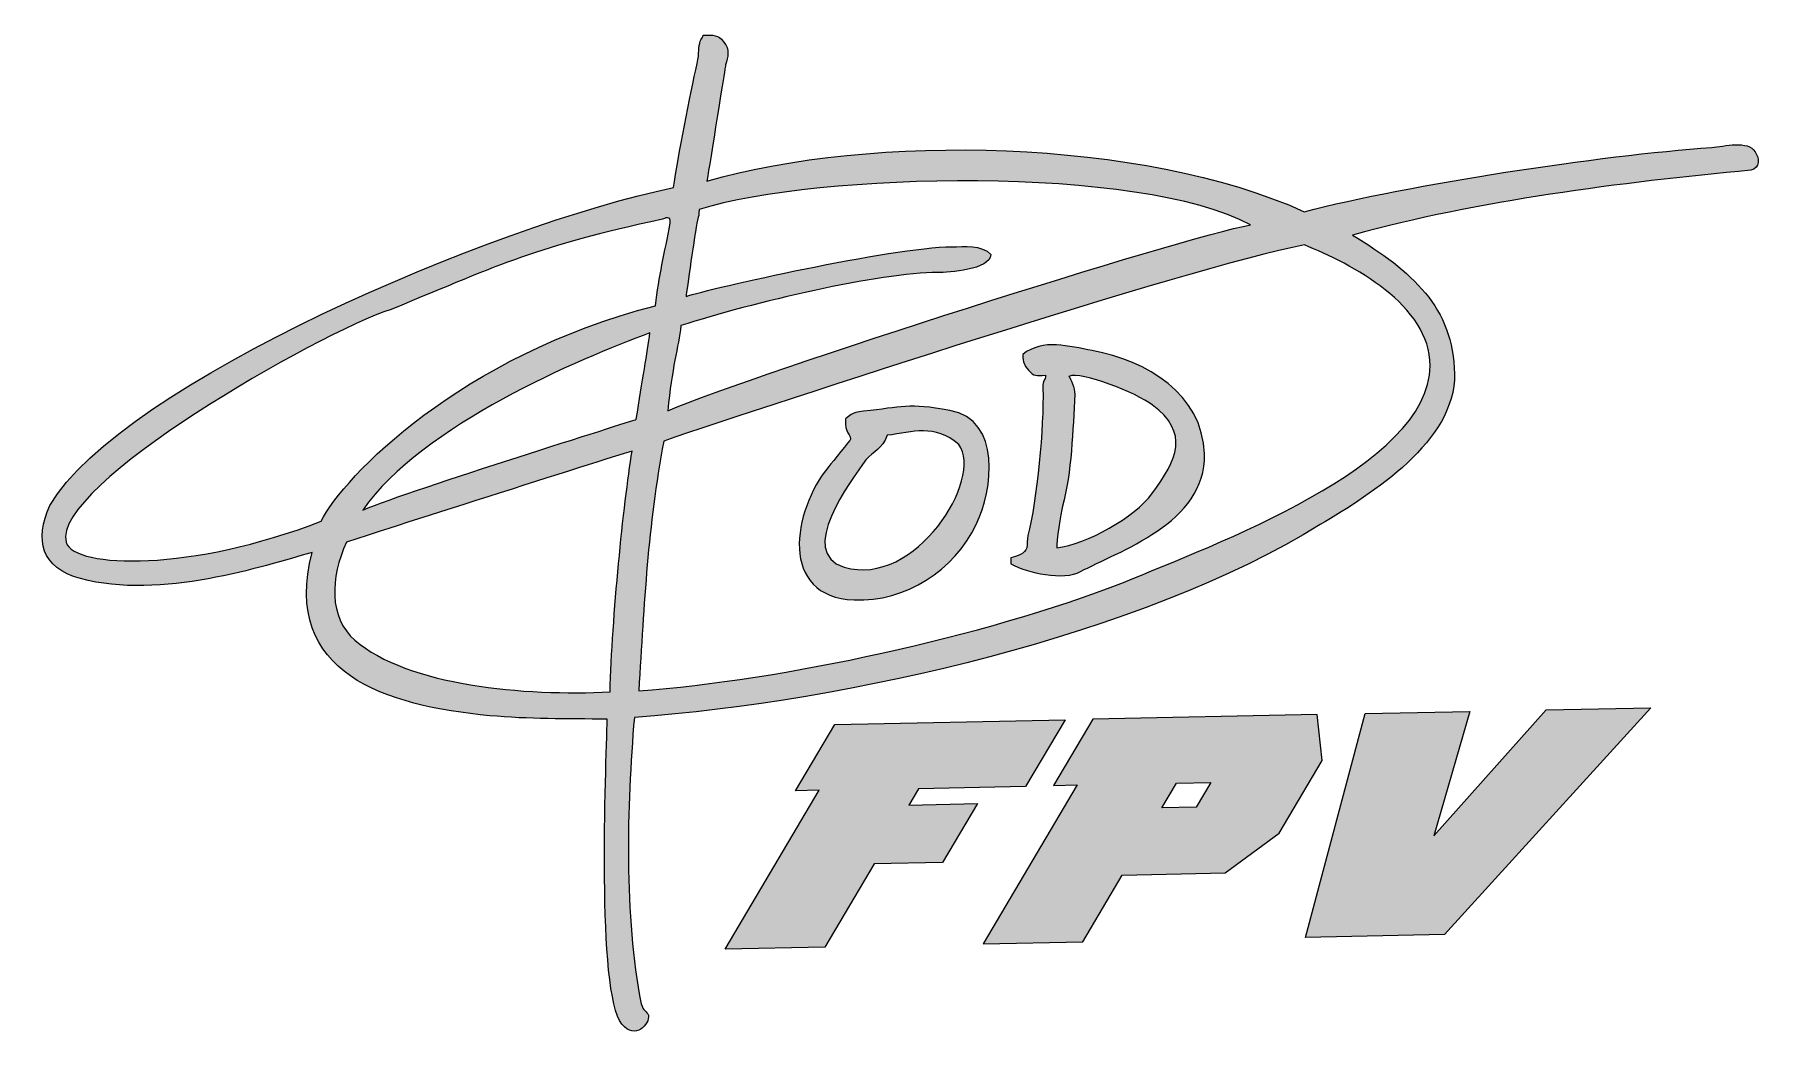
# Model space of a CAD drawing. Header units: inches. Extents: x 42 to 181, y 153 to 234.
import ezdxf

# ---------------------------------------------------------------- set-up
doc = ezdxf.new("R2010")
doc.units = ezdxf.units.IN
doc.header["$MEASUREMENT"] = 0
doc.layers.add('Layer 1', color=7, linetype='Continuous')

msp = doc.modelspace()

# ---------------------------------------------------------------- hatches: boundary and pattern name
at = {"layer": 'Layer 1', "true_color": 0x000001}
h = msp.add_hatch(color=178, dxfattribs=at)
edge = h.paths.add_edge_path()
edge.add_spline(control_points=[(156.7, 206.23), (156.62, 211.55), (153.27, 214.51), (148.49, 217.4), (158.62, 220.19), (170.12, 221.65), (180.55, 222.62), (181.33, 222.84), (181.25, 223.57), (180.9, 224.12), (180.31, 225.06), (178.41, 224.54), (177.4, 224.47), (168.4, 223.81), (153.11, 221.5), (144.6, 219.29), (131.58, 225.21), (109.79, 225.59), (96.52, 221.75), (96.57, 221.93), (97.88, 230.17), (97.97, 230.72), (97.98, 230.75), (98.02, 231.01), (98.04, 231.11), (98.19, 231.79), (98.44, 232.31), (97.87, 232.98), (97.39, 233.56), (97.13, 233.51), (96.23, 233.51), (96.14, 233.14), (95.95, 233.19), (95.89, 232.43), (95.85, 231.89), (95.85, 231.71), (95.74, 231.21), (95.19, 228.76), (94.19, 223.72), (93.84, 221.23), (79.55, 218.29), (49.41, 205.49), (43.64, 195.63), (42.41, 192.83), (42.93, 190.6), (46.12, 189.74), (52.59, 188), (60.82, 190.74), (64.75, 191.85), (62.26, 182.07), (70.71, 179.49), (79.06, 178.7), (82.16, 178.41), (85.28, 178.47), (88.51, 178.42), (88.41, 174.5), (87.63, 156.38), (89.69, 153.87), (90.77, 152.54), (91.94, 153.88), (91.83, 154.58), (91.7, 154.89), (91.41, 154.91), (91.24, 155.5), (89.85, 162.58), (90.08, 171.39), (90.69, 178.56), (107.77, 179.81), (131.5, 185.17), (145.9, 194.09), (150.14, 196.62), (156.78, 200.81), (156.7, 206.23), (156.7, 206.23), (156.7, 206.23), (156.7, 206.23)], knot_values=[0, 0, 0, 0, 1, 1, 1, 2, 2, 2, 3, 3, 3, 4, 4, 4, 5, 5, 5, 6, 6, 6, 7, 7, 7, 8, 8, 8, 9, 9, 9, 10, 10, 10, 11, 11, 11, 12, 12, 12, 13, 13, 13, 14, 14, 14, 15, 15, 15, 16, 16, 16, 17, 17, 17, 18, 18, 18, 19, 19, 19, 20, 20, 20, 21, 21, 21, 22, 22, 22, 23, 23, 23, 24, 24, 24, 25, 25, 25, 25], degree=3, periodic=1)
edge = h.paths.add_edge_path()
edge.add_spline(control_points=[(93.06, 200.82), (101.84, 203.79), (135.1, 214.75), (144.62, 216.61), (148.43, 215.08), (154.75, 211.77), (154.74, 206.88), (154.73, 198.75), (137.18, 192.44), (130.07, 189.42), (118.73, 185.04), (102.56, 181.55), (91.04, 180.7), (91.51, 187.9), (91.74, 193.83), (93.06, 200.82), (93.06, 200.82), (93.06, 200.82), (93.06, 200.82)], knot_values=[0, 0, 0, 0, 1, 1, 1, 2, 2, 2, 3, 3, 3, 4, 4, 4, 5, 5, 5, 6, 6, 6, 6], degree=3, periodic=1)
edge = h.paths.add_edge_path()
edge.add_spline(control_points=[(71.12, 211.42), (80.34, 215.21), (82.56, 216.41), (92.96, 218.69), (93.08, 218.72), (93.69, 219.05), (93.57, 218.37), (93.14, 215.93), (92.64, 214.1), (92.4, 211.71), (76.74, 207.72), (67.3, 197.97), (65.48, 194.36), (55.12, 190.33), (45.67, 190.51), (44.95, 192.67), (43.78, 197.24), (65.2, 209.5), (71.12, 211.42), (71.12, 211.42), (71.12, 211.42), (71.12, 211.42)], knot_values=[0, 0, 0, 0, 1, 1, 1, 2, 2, 2, 3, 3, 3, 4, 4, 4, 5, 5, 5, 6, 6, 6, 7, 7, 7, 7], degree=3, periodic=1)
edge = h.paths.add_edge_path()
edge.add_spline(control_points=[(140.29, 218.23), (134.7, 217.21), (100.75, 206.36), (93.38, 203.26), (93.69, 206.7), (94.25, 208.38), (94.44, 210.11), (100.11, 211.96), (110.52, 214.41), (115.12, 214.39), (115.97, 214.39), (119.31, 214.6), (119.39, 215.83), (118.63, 216.67), (117.23, 216.46), (116.23, 216.46), (111.46, 216.44), (96.72, 213.08), (94.86, 212.47), (94.89, 212.89), (95.56, 217.48), (95.76, 218.61), (95.87, 219), (95.89, 218.94), (95.9, 219.46), (105.43, 222.43), (131.4, 223.05), (140.29, 218.23), (140.29, 218.23), (140.29, 218.23), (140.29, 218.23)], knot_values=[0, 0, 0, 0, 1, 1, 1, 2, 2, 2, 3, 3, 3, 4, 4, 4, 5, 5, 5, 6, 6, 6, 7, 7, 7, 8, 8, 8, 9, 9, 9, 10, 10, 10, 10], degree=3, periodic=1)
edge = h.paths.add_edge_path()
edge.add_spline(control_points=[(88.74, 180.62), (81.91, 180.26), (72.42, 181.12), (68.2, 184.78), (66.09, 186.62), (66.21, 189.81), (67.52, 192.67), (69.66, 193.39), (88.09, 199.27), (90.51, 200.01), (89.81, 195.7), (88.89, 186.61), (88.74, 180.62), (88.74, 180.62), (88.74, 180.62), (88.74, 180.62)], knot_values=[0, 0, 0, 0, 1, 1, 1, 2, 2, 2, 3, 3, 3, 4, 4, 4, 5, 5, 5, 5], degree=3, periodic=1)
edge = h.paths.add_edge_path()
edge.add_spline(control_points=[(122.37, 193.2), (123.09, 196), (123.67, 202.04), (123.57, 205.04), (123.55, 205.84), (123.8, 205.64), (123.77, 206.12), (123.04, 206.06), (122.82, 206.03), (122.42, 206.52), (122.02, 207.01), (122, 207.08), (121.95, 207.8), (123.61, 209.09), (125.64, 208.45), (127.55, 208.1), (131.94, 207.3), (136.42, 204.61), (136.57, 199.78), (136.76, 194.18), (129.53, 191.92), (126.61, 190.31), (125.26, 189.57), (122.32, 190.19), (120.98, 190.92), (120.98, 190.92), (121, 191.41), (121, 191.41), (121.44, 191.56), (122.18, 191.74), (122.27, 192.23), (122.32, 192.51), (122.29, 192.88), (122.37, 193.2), (122.37, 193.2), (122.37, 193.2), (122.37, 193.2)], knot_values=[0, 0, 0, 0, 1, 1, 1, 2, 2, 2, 3, 3, 3, 4, 4, 4, 5, 5, 5, 6, 6, 6, 7, 7, 7, 8, 8, 8, 9, 9, 9, 10, 10, 10, 11, 11, 11, 12, 12, 12, 12], degree=3, periodic=1)
edge = h.paths.add_edge_path()
edge.add_spline(control_points=[(107.68, 202.61), (108.05, 202.86), (108.09, 203.11), (109.13, 203.22), (112.24, 203.54), (112.73, 203.91), (116.07, 203.29), (120.29, 202.5), (119.55, 196.9), (118.21, 194.1), (116.45, 190.4), (112.5, 187.86), (108.38, 188.02), (102.31, 188.27), (103.39, 195.16), (106.34, 198.78), (106.63, 199.14), (108.08, 200.88), (108.09, 200.98), (108.1, 201.23), (107.88, 201.42), (107.78, 201.67), (107.65, 201.98), (107.68, 202.26), (107.68, 202.61), (107.68, 202.61), (107.68, 202.61), (107.68, 202.61)], knot_values=[0, 0, 0, 0, 1, 1, 1, 2, 2, 2, 3, 3, 3, 4, 4, 4, 5, 5, 5, 6, 6, 6, 7, 7, 7, 8, 8, 8, 9, 9, 9, 9], degree=3, periodic=1)
edge = h.paths.add_edge_path()
edge.add_spline(control_points=[(68.83, 195.26), (73.63, 202.13), (86.31, 207.45), (91.95, 209.53), (91.73, 207.95), (91.33, 205.72), (90.85, 202.57), (90.43, 202.39), (73.04, 197.01), (68.83, 195.26), (68.83, 195.26), (68.83, 195.26), (68.83, 195.26)], knot_values=[0, 0, 0, 0, 1, 1, 1, 2, 2, 2, 3, 3, 3, 4, 4, 4, 4], degree=3, periodic=1)
edge = h.paths.add_edge_path()
edge.add_spline(control_points=[(111.03, 201.28), (113.16, 201.52), (114.82, 202.25), (116.8, 200.53), (118.86, 197.84), (113.31, 188.94), (107.57, 190.67), (103.72, 191.83), (108.14, 197.59), (109.32, 199.31), (109.96, 200), (110.64, 200.15), (111.03, 201.28), (111.03, 201.28), (111.03, 201.28), (111.03, 201.28)], knot_values=[0, 0, 0, 0, 1, 1, 1, 2, 2, 2, 3, 3, 3, 4, 4, 4, 5, 5, 5, 5], degree=3, periodic=1)
edge = h.paths.add_edge_path()
edge.add_spline(control_points=[(125.67, 206.02), (126.62, 206.51), (131.15, 204.66), (132.37, 203.74), (135.4, 201.45), (134.41, 199.36), (132.34, 196.57), (131.03, 194.7), (127.05, 192.5), (124.7, 192.21), (124.64, 192.67), (125.02, 195.04), (125.16, 195.57), (125.87, 198.28), (126, 201.75), (126.14, 204.58), (126.15, 205.07), (125.8, 205.87), (125.67, 206.02)], knot_values=[0, 0, 0, 0, 1, 1, 1, 2, 2, 2, 3, 3, 3, 4, 4, 4, 5, 5, 5, 6, 6, 6, 6], degree=3, periodic=1)
h = msp.add_hatch(color=178, dxfattribs=at)
h.paths.add_polyline_path([(125.36, 178.37), (122.18, 172.99), (113.55, 172.81), (112.78, 171.5), (118.3, 171.62), (115.5, 166.87), (109.98, 166.76), (106.02, 160.06), (98, 159.9), (105.56, 172.7), (103.67, 172.66), (106.82, 178)])
h.paths.add_polyline_path([(126.32, 173.12), (118.76, 160.32), (126.78, 160.49), (129.96, 165.87), (138.25, 166.04), (142.6, 169.25), (146.06, 175.1), (145.64, 178.79), (127.58, 178.42), (124.43, 173.08)])
h.paths.add_polyline_path([(133.15, 171.29), (134.32, 173.26), (137.08, 173.32), (135.92, 171.34)])
h.paths.add_polyline_path([(155.05, 169.02), (164.07, 179.16), (172.49, 179.33), (155.89, 161.08), (144.7, 160.85), (149.51, 178.87), (157.94, 179.04)])

# ---------------------------------------------------------------- linework, layer by layer
at = {"layer": 'Layer 1', "lineweight": 0}
for points in [[(155.05, 169.02), (164.07, 179.16), (172.49, 179.33), (155.89, 161.08), (144.7, 160.85), (149.51, 178.87), (157.94, 179.04), (155.05, 169.02)], [(125.36, 178.37), (122.18, 172.99), (113.55, 172.81), (112.78, 171.5), (118.3, 171.62), (115.5, 166.87), (109.98, 166.76), (106.02, 160.06), (98, 159.9), (105.56, 172.7), (103.67, 172.66), (106.82, 178), (125.36, 178.37), (125.36, 178.37)], [(126.32, 173.12), (118.76, 160.32), (126.78, 160.49), (129.96, 165.87), (138.25, 166.04), (142.6, 169.25), (146.06, 175.1), (145.64, 178.79), (127.58, 178.42), (124.43, 173.08), (126.32, 173.12), (126.32, 173.12)], [(133.15, 171.29), (134.32, 173.26), (137.08, 173.32), (135.92, 171.34), (133.15, 171.29), (133.15, 171.29)]]:
    msp.add_lwpolyline(points, dxfattribs=at)
for points, knots in [([(156.7, 206.23), (156.62, 211.55), (153.27, 214.51), (148.49, 217.4), (158.62, 220.19), (170.12, 221.65), (180.55, 222.62), (181.33, 222.84), (181.25, 223.57), (180.9, 224.12), (180.31, 225.06), (178.41, 224.54), (177.4, 224.47), (168.4, 223.81), (153.11, 221.5), (144.6, 219.29), (131.58, 225.21), (109.79, 225.59), (96.52, 221.75), (96.57, 221.93), (97.88, 230.17), (97.97, 230.72), (97.98, 230.75), (98.02, 231.01), (98.04, 231.11), (98.19, 231.79), (98.44, 232.31), (97.87, 232.98), (97.39, 233.56), (97.13, 233.51), (96.23, 233.51), (96.14, 233.14), (95.95, 233.19), (95.89, 232.43), (95.85, 231.89), (95.85, 231.71), (95.74, 231.21), (95.19, 228.76), (94.19, 223.72), (93.84, 221.23), (79.55, 218.29), (49.41, 205.49), (43.64, 195.63), (42.41, 192.83), (42.93, 190.6), (46.12, 189.74), (52.59, 188), (60.82, 190.74), (64.75, 191.85), (62.26, 182.07), (70.71, 179.49), (79.06, 178.7), (82.16, 178.41), (85.28, 178.47), (88.51, 178.42), (88.41, 174.5), (87.63, 156.38), (89.69, 153.87), (90.77, 152.54), (91.94, 153.88), (91.83, 154.58), (91.7, 154.89), (91.41, 154.91), (91.24, 155.5), (89.85, 162.58), (90.08, 171.39), (90.69, 178.56), (107.77, 179.81), (131.5, 185.17), (145.9, 194.09), (150.14, 196.62), (156.78, 200.81), (156.7, 206.23), (156.7, 206.23), (156.7, 206.23), (156.7, 206.23)], [0, 0, 0, 0, 1, 1, 1, 2, 2, 2, 3, 3, 3, 4, 4, 4, 5, 5, 5, 6, 6, 6, 7, 7, 7, 8, 8, 8, 9, 9, 9, 10, 10, 10, 11, 11, 11, 12, 12, 12, 13, 13, 13, 14, 14, 14, 15, 15, 15, 16, 16, 16, 17, 17, 17, 18, 18, 18, 19, 19, 19, 20, 20, 20, 21, 21, 21, 22, 22, 22, 23, 23, 23, 24, 24, 24, 25, 25, 25, 25]), ([(140.29, 218.23), (134.7, 217.21), (100.75, 206.36), (93.38, 203.26), (93.69, 206.7), (94.25, 208.38), (94.44, 210.11), (100.11, 211.96), (110.52, 214.41), (115.12, 214.39), (115.97, 214.39), (119.31, 214.6), (119.39, 215.83), (118.63, 216.67), (117.23, 216.46), (116.23, 216.46), (111.46, 216.44), (96.72, 213.08), (94.86, 212.47), (94.89, 212.89), (95.56, 217.48), (95.76, 218.61), (95.87, 219), (95.89, 218.94), (95.9, 219.46), (105.43, 222.43), (131.4, 223.05), (140.29, 218.23), (140.29, 218.23), (140.29, 218.23), (140.29, 218.23)], [0, 0, 0, 0, 1, 1, 1, 2, 2, 2, 3, 3, 3, 4, 4, 4, 5, 5, 5, 6, 6, 6, 7, 7, 7, 8, 8, 8, 9, 9, 9, 10, 10, 10, 10]), ([(71.12, 211.42), (80.34, 215.21), (82.56, 216.41), (92.96, 218.69), (93.08, 218.72), (93.69, 219.05), (93.57, 218.37), (93.14, 215.93), (92.64, 214.1), (92.4, 211.71), (76.74, 207.72), (67.3, 197.97), (65.48, 194.36), (55.12, 190.33), (45.67, 190.51), (44.95, 192.67), (43.78, 197.24), (65.2, 209.5), (71.12, 211.42), (71.12, 211.42), (71.12, 211.42), (71.12, 211.42)], [0, 0, 0, 0, 1, 1, 1, 2, 2, 2, 3, 3, 3, 4, 4, 4, 5, 5, 5, 6, 6, 6, 7, 7, 7, 7]), ([(93.06, 200.82), (101.84, 203.79), (135.1, 214.75), (144.62, 216.61), (148.43, 215.08), (154.75, 211.77), (154.74, 206.88), (154.73, 198.75), (137.18, 192.44), (130.07, 189.42), (118.73, 185.04), (102.56, 181.55), (91.04, 180.7), (91.51, 187.9), (91.74, 193.83), (93.06, 200.82), (93.06, 200.82), (93.06, 200.82), (93.06, 200.82)], [0, 0, 0, 0, 1, 1, 1, 2, 2, 2, 3, 3, 3, 4, 4, 4, 5, 5, 5, 6, 6, 6, 6]), ([(68.83, 195.26), (73.63, 202.13), (86.31, 207.45), (91.95, 209.53), (91.73, 207.95), (91.33, 205.72), (90.85, 202.57), (90.43, 202.39), (73.04, 197.01), (68.83, 195.26), (68.83, 195.26), (68.83, 195.26), (68.83, 195.26)], [0, 0, 0, 0, 1, 1, 1, 2, 2, 2, 3, 3, 3, 4, 4, 4, 4]), ([(122.37, 193.2), (123.09, 196), (123.67, 202.04), (123.57, 205.04), (123.55, 205.84), (123.8, 205.64), (123.77, 206.12), (123.04, 206.06), (122.82, 206.03), (122.42, 206.52), (122.02, 207.01), (122, 207.08), (121.95, 207.8), (123.61, 209.09), (125.64, 208.45), (127.55, 208.1), (131.94, 207.3), (136.42, 204.61), (136.57, 199.78), (136.76, 194.18), (129.53, 191.92), (126.61, 190.31), (125.26, 189.57), (122.32, 190.19), (120.98, 190.92), (120.98, 190.92), (121, 191.41), (121, 191.41), (121.44, 191.56), (122.18, 191.74), (122.27, 192.23), (122.32, 192.51), (122.29, 192.88), (122.37, 193.2), (122.37, 193.2), (122.37, 193.2), (122.37, 193.2)], [0, 0, 0, 0, 1, 1, 1, 2, 2, 2, 3, 3, 3, 4, 4, 4, 5, 5, 5, 6, 6, 6, 7, 7, 7, 8, 8, 8, 9, 9, 9, 10, 10, 10, 11, 11, 11, 12, 12, 12, 12]), ([(125.67, 206.02), (126.62, 206.51), (131.15, 204.66), (132.37, 203.74), (135.4, 201.45), (134.41, 199.36), (132.34, 196.57), (131.03, 194.7), (127.05, 192.5), (124.7, 192.21), (124.64, 192.67), (125.02, 195.04), (125.16, 195.57), (125.87, 198.28), (126, 201.75), (126.14, 204.58), (126.15, 205.07), (125.8, 205.87), (125.67, 206.02)], [0, 0, 0, 0, 1, 1, 1, 2, 2, 2, 3, 3, 3, 4, 4, 4, 5, 5, 5, 6, 6, 6, 6]), ([(107.68, 202.61), (108.05, 202.86), (108.09, 203.11), (109.13, 203.22), (112.24, 203.54), (112.73, 203.91), (116.07, 203.29), (120.29, 202.5), (119.55, 196.9), (118.21, 194.1), (116.45, 190.4), (112.5, 187.86), (108.38, 188.02), (102.31, 188.27), (103.39, 195.16), (106.34, 198.78), (106.63, 199.14), (108.08, 200.88), (108.09, 200.98), (108.1, 201.23), (107.88, 201.42), (107.78, 201.67), (107.65, 201.98), (107.68, 202.26), (107.68, 202.61), (107.68, 202.61), (107.68, 202.61), (107.68, 202.61)], [0, 0, 0, 0, 1, 1, 1, 2, 2, 2, 3, 3, 3, 4, 4, 4, 5, 5, 5, 6, 6, 6, 7, 7, 7, 8, 8, 8, 9, 9, 9, 9]), ([(111.03, 201.28), (113.16, 201.52), (114.82, 202.25), (116.8, 200.53), (118.86, 197.84), (113.31, 188.94), (107.57, 190.67), (103.72, 191.83), (108.14, 197.59), (109.32, 199.31), (109.96, 200), (110.64, 200.15), (111.03, 201.28), (111.03, 201.28), (111.03, 201.28), (111.03, 201.28)], [0, 0, 0, 0, 1, 1, 1, 2, 2, 2, 3, 3, 3, 4, 4, 4, 5, 5, 5, 5]), ([(88.74, 180.62), (81.91, 180.26), (72.42, 181.12), (68.2, 184.78), (66.09, 186.62), (66.21, 189.81), (67.52, 192.67), (69.66, 193.39), (88.09, 199.27), (90.51, 200.01), (89.81, 195.7), (88.89, 186.61), (88.74, 180.62), (88.74, 180.62), (88.74, 180.62), (88.74, 180.62)], [0, 0, 0, 0, 1, 1, 1, 2, 2, 2, 3, 3, 3, 4, 4, 4, 5, 5, 5, 5])]:
    msp.add_open_spline(points, degree=3, knots=knots, dxfattribs=at)

doc.saveas('drawing.dxf')
